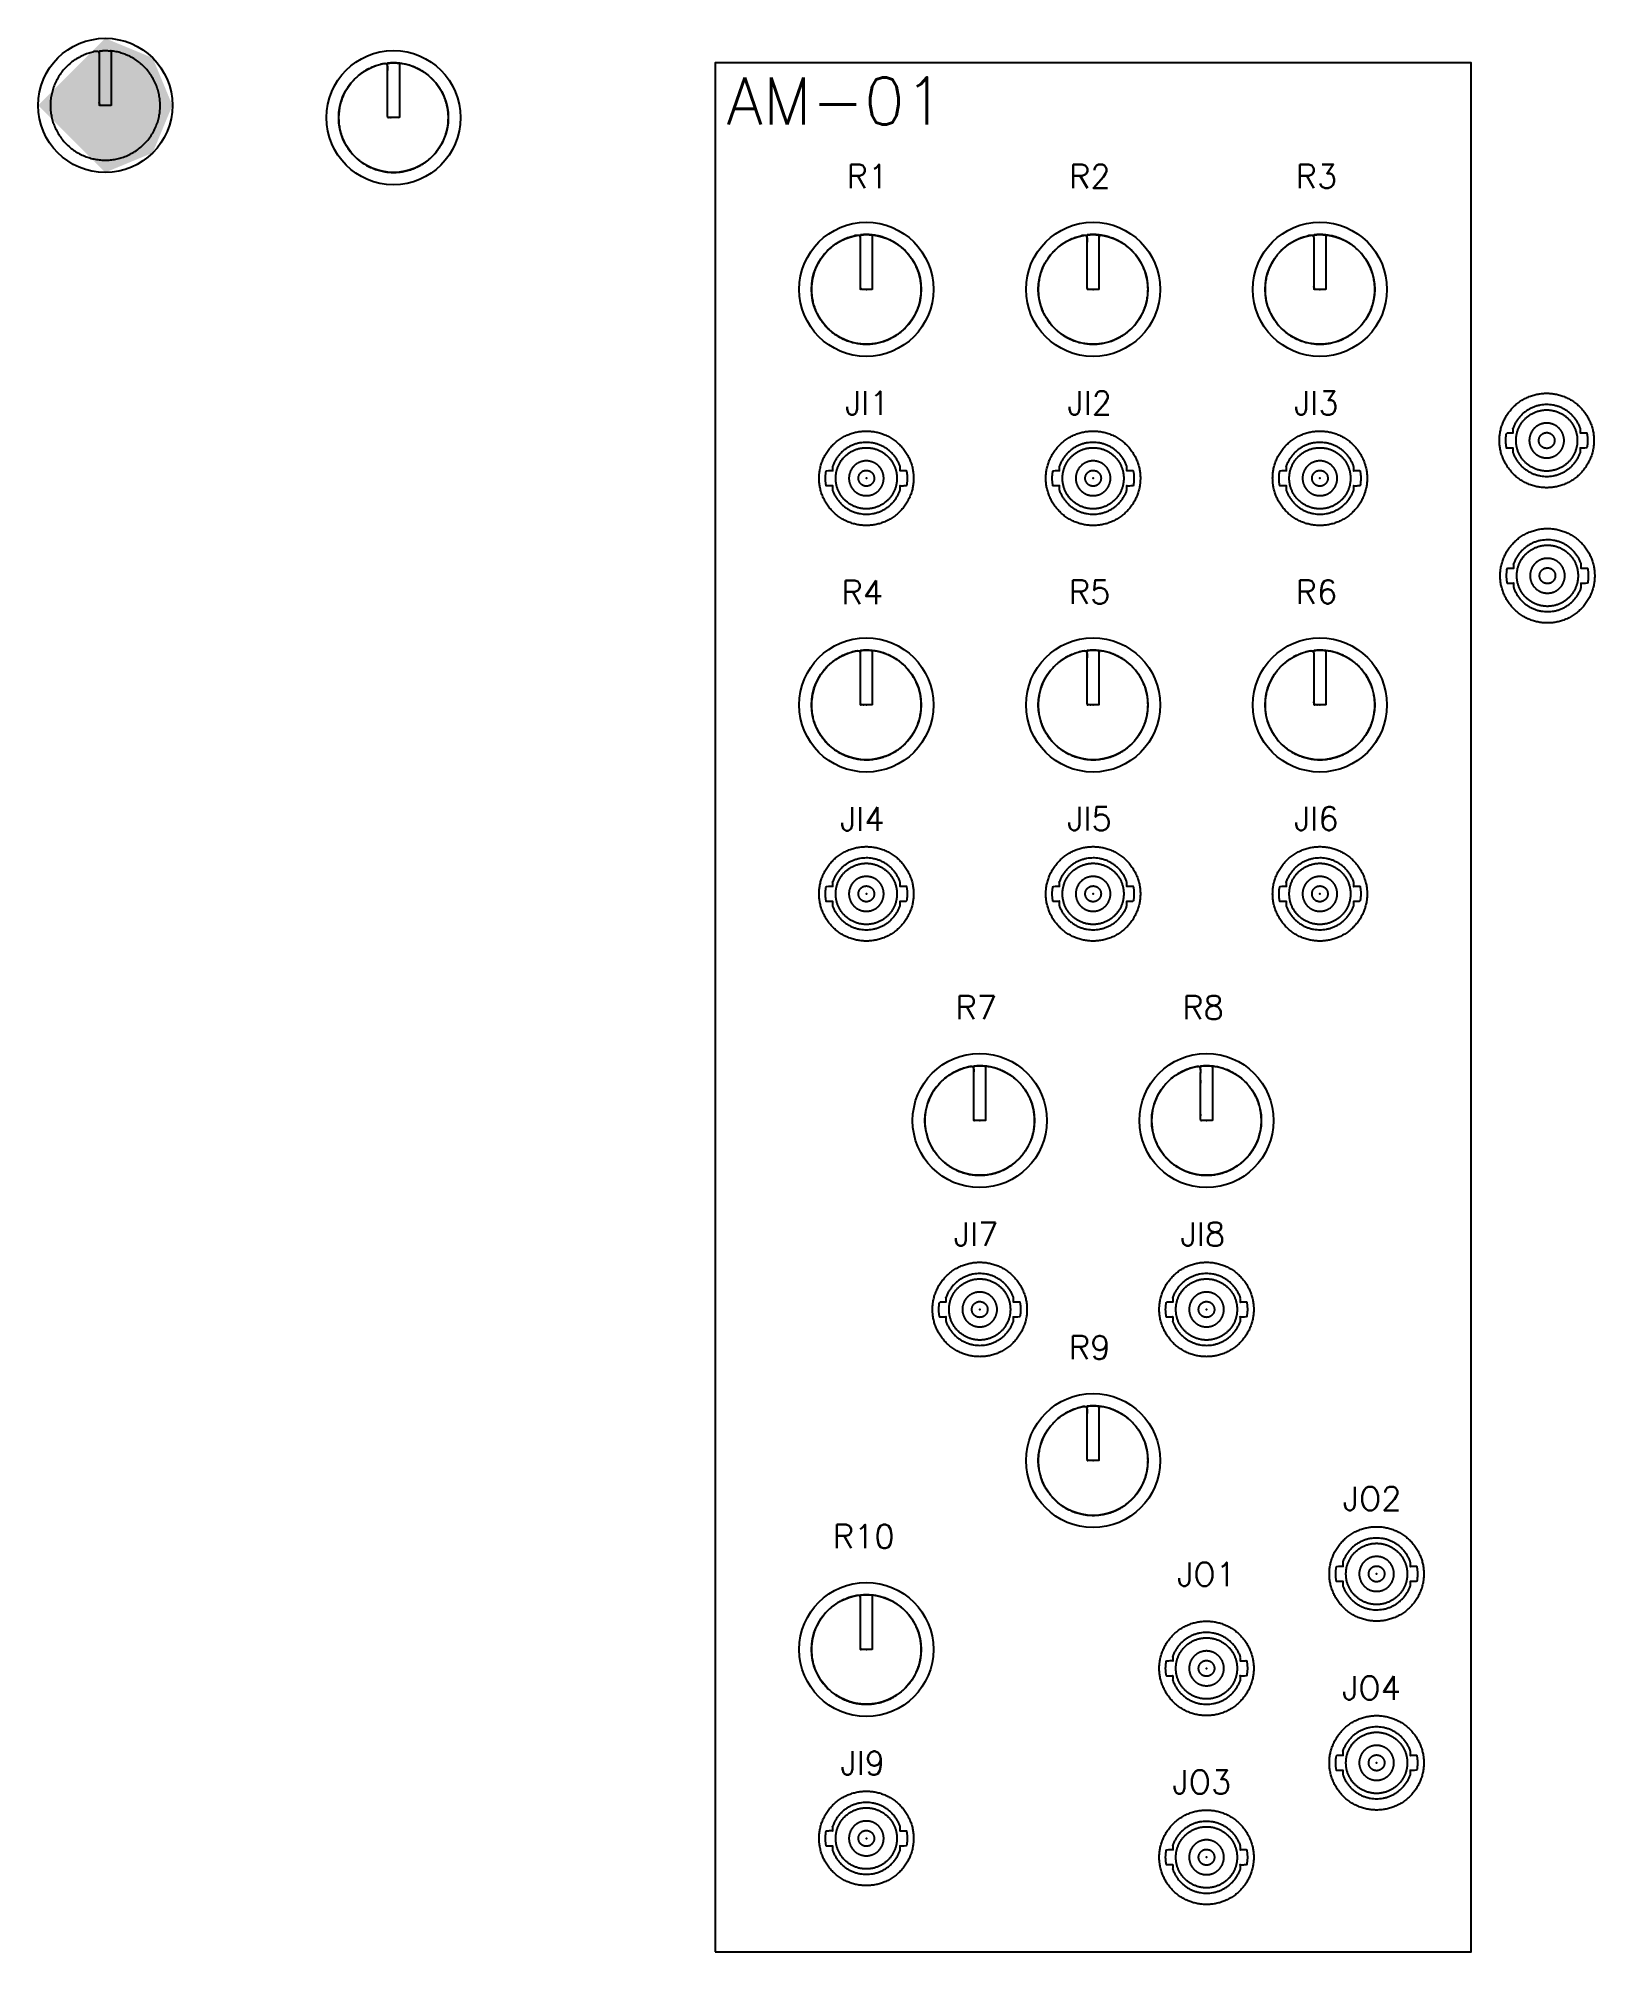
# Model space of a CAD drawing. Header units: inches. Extents: x -3.6 to 4.7, y 0 to 10.1.
import ezdxf

# ---------------------------------------------------------------- set-up
doc = ezdxf.new("R2010")
doc.units = ezdxf.units.IN
doc.header["$MEASUREMENT"] = 0
for name, color, linetype in [('BNC', 7, 'Continuous'), ('Box', 7, 'Continuous'), ('Knobs', 7, 'Continuous'), ('Labels', 7, 'Continuous'), ('Points', 7, 'Continuous'), ('Scratch', 7, 'Continuous')]:
    doc.layers.add(name, color=color, linetype=linetype)
doc.layers.get('Scratch').off()

# ---------------------------------------------------------------- blocks, each defined once
blk = doc.blocks.new('BNC JACK')
at = {"layer": 'Labels'}
for points, weights, knots in [([(0, -0.25), (0.25, -0.25), (0.25, 0), (0.25, 0.25), (0, 0.25), (-0.25, 0.25), (-0.25, 0), (-0.25, -0.25), (0, -0.25)], [1, 0.707106781187, 1, 0.707106781187, 1, 0.707106781187, 1, 0.707106781187, 1], [4.141593, 4.141593, 4.141593, 5.712389, 5.712389, 7.283185, 7.283185, 8.853982, 8.853982, 10.424778, 10.424778, 10.424778]), ([(0.179, -0.063), (0.134, -0.19), (0, -0.19), (-0.134, -0.19), (-0.179, -0.063), (-0.179, -0.051), (-0.179, -0.039), (-0.197, -0.039), (-0.214, -0.039), (-0.222, 0), (-0.214, 0.039), (-0.197, 0.039), (-0.179, 0.039), (-0.179, 0.051), (-0.179, 0.063), (-0.134, 0.19), (0, 0.19), (0.134, 0.19), (0.179, 0.063), (0.179, 0.051), (0.179, 0.039), (0.197, 0.039), (0.214, 0.039), (0.222, 0), (0.214, -0.039), (0.197, -0.039), (0.179, -0.039), (0.179, -0.051), (0.179, -0.063)], [0.98446300912, 0.810038366225, 1, 0.810038411515, 0.984462925948, 0.984462925948, 0.984462925948, 0.984462925948, 0.984462925948, 0.95076791828, 0.948589226163, 0.948589226163, 0.948589226163, 0.948589226163, 0.948589226163, 0.780520608556, 0.96356004987, 0.780520608556, 0.948589226163, 0.948589226163, 0.948589226163, 0.948589226163, 0.948589226163, 0.950767280535, 0.984461605252, 0.984461605252, 0.984461605252, 0.984461605252, 0.984461605252], [-4.369752, -4.369752, -4.369752, -3.141593, -3.141593, -1.913434, -1.913434, -1.298182, -1.298182, -1.262275, -1.262275, -0.900202, -0.900202, -0.864294, -0.864294, -0.249043, -0.249043, 0.979116, 0.979116, 2.207275, 2.207275, 2.822526, 2.822526, 2.858433, 2.858433, 3.220505, 3.220505, 3.256413, 3.256413, 3.871664, 3.871664, 3.871664]), ([(0.162, 0, 0.305), (0.162, 0.064, 0.305), (0.118, 0.111, 0.305), (0.07, 0.162, 0.305), (0, 0.162, 0.305), (-0.07, 0.162, 0.305), (-0.118, 0.111, 0.305), (-0.162, 0.064, 0.305), (-0.162, 0, 0.305), (-0.162, -0.064, 0.305), (-0.118, -0.111, 0.305), (-0.07, -0.162, 0.305), (0, -0.162, 0.305), (0.07, -0.162, 0.305), (0.118, -0.111, 0.305), (0.162, -0.064, 0.305), (0.162, 0, 0.305)], [0.988084686733, 0.924220629515, 1, 0.917754625684, 1, 0.917754625684, 1, 0.924220629515, 0.988084686733, 0.924220582963, 0.99999996918, 0.917754597399, 0.99999996918, 0.917754597399, 0.99999996918, 0.92422060103, 0.98808465628], [-3.140208, -3.140208, -3.140208, -2.387611, -2.387611, -1.570796, -1.570796, -0.753982, -0.753982, -0.001385, -0.001385, 0.751213, 0.751213, 1.568027, 1.568027, 2.384841, 2.384841, 3.137439, 3.137439, 3.137439]), ([(-0.092, 0, 0.305), (-0.092, 0.036, 0.305), (-0.067, 0.063, 0.305), (-0.04, 0.092, 0.305), (0, 0.092, 0.305), (0.04, 0.092, 0.305), (0.067, 0.063, 0.305), (0.092, 0.036, 0.305), (0.092, 0, 0.305), (0.092, -0.036, 0.305), (0.067, -0.063, 0.305), (0.04, -0.092, 0.305), (0, -0.092, 0.305), (-0.04, -0.092, 0.305), (-0.067, -0.063, 0.305), (-0.092, -0.036, 0.305), (-0.092, 0, 0.305)], [0.988084686733, 0.924220629515, 1, 0.917754625684, 1, 0.917754625684, 1, 0.924220611448, 0.988084717186, 0.924220657999, 1.00000003082, 0.917754653969, 1.00000003082, 0.917754653969, 1.00000003082, 0.924220657999, 0.988084717186], [-3.140208, -3.140208, -3.140208, -2.387611, -2.387611, -1.570796, -1.570796, -0.753982, -0.753982, -0.001385, -0.001385, 0.751213, 0.751213, 1.568027, 1.568027, 2.384841, 2.384841, 3.137439, 3.137439, 3.137439]), ([(0.029, -0.03, 0.305), (0.059, -0.001, 0.305), (0.03, 0.029, 0.305), (0.001, 0.059, 0.305), (-0.029, 0.03, 0.305), (-0.059, 0.001, 0.305), (-0.03, -0.029, 0.305), (-0.001, -0.059, 0.305), (0.029, -0.03, 0.305)], [1, 0.707106781187, 1, 0.707106781187, 1, 0.707106781187, 1, 0.707106781187, 1], [0, 0, 0, 0.065188, 0.065188, 0.1303761, 0.1303761, 0.1955641, 0.1955641, 0.2607522, 0.2607522, 0.2607522])]:
    blk.add_rational_spline(points, weights, degree=2, knots=knots, dxfattribs=at)
blk = doc.blocks.new('RB67-1-DC-SIL')
at = {"layer": 'Knobs'}
h = blk.add_hatch(color=7, dxfattribs=at)
h.paths.add_polyline_path([(0.355, 0), (0.251, -0.251), (0, -0.355), (-0.355, 0), (0, 0.355), (0.251, 0.251)], flags=0)
h.paths.add_polyline_path([(0.031, 0.288), (0.031, 0), (-0.031, 0), (-0.031, 0.288), (-0.29, -0.016), (0, -0.29), (0.29, -0.016)], flags=0)
for color, points in [(254, [(0.031, 0.288), (0.29, -0.016), (0, -0.29), (-0.29, -0.016), (-0.031, 0.288), (-0.031, 0), (0.031, 0)]), (7, [(0.031, 0), (0.031, 0.288), (-0.031, 0.288), (-0.031, 0)])]:
    blk.add_hatch(color=color, dxfattribs=at).paths.add_polyline_path(points, flags=0)
at = {"layer": 'Knobs', "color": 7}
blk.add_circle((0, 0), 0.355, dxfattribs=at)
at = {"layer": 'Knobs', "color": 254}
blk.add_rational_spline([(0.031, 0.288), (0.304, 0.259), (0.29, -0.016), (0.275, -0.29), (0, -0.29), (-0.275, -0.29), (-0.29, -0.016), (-0.304, 0.259), (-0.031, 0.288), (-0.031, 0.144), (-0.031, 0), (0, 0), (0.031, 0), (0.031, 0.144), (0.031, 0.288)], [1, 0.725933163475, 1, 0.725933163475, 1, 0.725933163475, 1, 0.725933163475, 1, 1, 1, 1, 1, 1, 1], degree=2, knots=[1.403489, 1.403489, 1.403489, 1.843364, 1.843364, 2.28324, 2.28324, 2.723115, 2.723115, 3.162991, 3.162991, 3.451302, 3.451302, 3.513802, 3.513802, 3.802113, 3.802113, 3.802113], dxfattribs=at)
at = {"layer": 'Knobs', "color": 7}
blk.add_rational_spline([(0.031, 0), (0.031, 0.144), (0.031, 0.288), (0, 0.292), (-0.031, 0.288), (-0.031, 0.144), (-0.031, 0), (0, 0), (0.031, 0)], [1, 1, 1, 0.994177086674, 1, 1, 1, 1, 1], degree=2, knots=[0.4134329, 0.4134329, 0.4134329, 0.7017443, 0.7017443, 0.7643659, 0.7643659, 1.0526773, 1.0526773, 1.1151773, 1.1151773, 1.1151773], dxfattribs=at)
blk = doc.blocks.new('RB67-1-299')
at = {"layer": 'Knobs', "color": 7}
blk.add_circle((0, 0), 0.355, dxfattribs=at)
at = {"layer": 'Knobs'}
blk.add_circle((0, 0), 0.29, dxfattribs=at)
at = {"layer": 'Knobs', "color": 7}
blk.add_arc((0, 0), 0.29, 83.8139, 96.1861, dxfattribs=at)
for points, weights, knots in [([(0.031, 0.288), (0.304, 0.259), (0.29, -0.016), (0.275, -0.29), (0, -0.29), (-0.275, -0.29), (-0.29, -0.016), (-0.304, 0.259), (-0.031, 0.288), (-0.031, 0.144), (-0.031, 0), (0, 0), (0.031, 0), (0.031, 0.144), (0.031, 0.288)], [1, 0.725933163475, 1, 0.725933163475, 1, 0.725933163475, 1, 0.725933163475, 1, 1, 1, 1, 1, 1, 1], [1.403489, 1.403489, 1.403489, 1.843364, 1.843364, 2.28324, 2.28324, 2.723115, 2.723115, 3.162991, 3.162991, 3.451302, 3.451302, 3.513802, 3.513802, 3.802113, 3.802113, 3.802113]), ([(0.031, 0), (0.031, 0.144), (0.031, 0.288), (0, 0.292), (-0.031, 0.288), (-0.031, 0.144), (-0.031, 0), (0, 0), (0.031, 0)], [1, 1, 1, 0.994177086674, 1, 1, 1, 1, 1], [0.4134329, 0.4134329, 0.4134329, 0.7017443, 0.7017443, 0.7643659, 0.7643659, 1.0526773, 1.0526773, 1.1151773, 1.1151773, 1.1151773])]:
    blk.add_rational_spline(points, weights, degree=2, knots=knots, dxfattribs=at)

msp = doc.modelspace()

# ---------------------------------------------------------------- linework, layer by layer
at = {"layer": 'Box'}
msp.add_lwpolyline([(0, 0), (4, 0), (4, 10), (0, 10)], close=True, dxfattribs=at)
at = {"layer": 'Points'}
for p in [(0.8, 8.8), (2, 8.8), (3.2, 8.8), (0.8, 7.8), (2, 7.8), (3.2, 7.8), (0.8, 6.6), (2, 6.6), (3.2, 6.6), (0.8, 5.6), (2, 5.6), (3.2, 5.6), (1.4, 4.4), (2.6, 4.4), (1.4, 3.4), (2.6, 3.4), (2, 2.6), (3.5, 2), (0.8, 1.6), (2.6, 1.5), (3.5, 1), (0.8, 0.6), (2.6, 0.5)]:
    msp.add_point(p, dxfattribs=at)

# ---------------------------------------------------------------- block references
at = {"layer": 'BNC'}
for p in [(0.8, 7.8), (2, 7.8), (3.2, 7.8), (0.8, 5.6), (2, 5.6), (3.2, 5.6), (1.4, 3.4), (2.6, 3.4), (3.5, 2), (2.6, 1.5, -0.046), (3.5, 1), (0.8, 0.6), (2.6, 0.5)]:
    msp.add_blockref('BNC JACK', p, dxfattribs=at)
at = {"layer": 'Knobs'}
for p in [(0.8, 8.8), (2, 8.8), (3.2, 8.8), (0.8, 6.6), (2, 6.6), (3.2, 6.6), (1.4, 4.4), (2.6, 4.4), (2, 2.6), (0.8, 1.6)]:
    msp.add_blockref('RB67-1-299', p, dxfattribs=at)
at = {"layer": 'Scratch'}
for name, p in [('RB67-1-DC-SIL', (-3.227, 9.774)), ('RB67-1-299', (-1.702, 9.709)), ('BNC JACK', (4.4, 8, 0.305)), ('BNC JACK', (4.404, 7.284, 0.046))]:
    msp.add_blockref(name, p, dxfattribs=at)

# ---------------------------------------------------------------- texts
at = {"layer": 'Labels', "attachment_point": 1, "line_spacing_factor": 0.963855}
for s, insert, char_height, width in [('\\fSimplex;AM-01', (0.06, 9.922), 0.25, 1.43976), ('\\fSimplex;R1', (0.696, 9.461), 0.125, 0.2869), ('\\fSimplex;R2', (1.873, 9.461), 0.125, 0.33434), ('\\fSimplex;R3', (3.072, 9.461), 0.125, 0.33584), ('\\fSimplex;JI1', (0.687, 8.261), 0.125, 0.30497), ('\\fSimplex;JI2', (1.864, 8.261), 0.125, 0.35241), ('\\fSimplex;JI3', (3.063, 8.261), 0.125, 0.35392), ('\\fSimplex;R4', (0.669, 7.259), 0.125, 0.34111), ('\\fSimplex;R5', (1.872, 7.261), 0.125, 0.33584), ('\\fSimplex;R6', (3.072, 7.261), 0.125, 0.33584), ('\\fSimplex;JI4', (0.661, 6.059), 0.125, 0.35843), ('\\fSimplex;JI5', (1.863, 6.061), 0.125, 0.35392), ('\\fSimplex;JI6', (3.063, 6.061), 0.125, 0.35392), ('\\fSimplex;R7', (1.272, 5.061), 0.125, 0.3366), ('\\fSimplex;R8', (2.472, 5.061), 0.125, 0.33584), ('\\fSimplex;JI7', (1.263, 3.861), 0.125, 0.35467), ('\\fSimplex;JI8', (2.463, 3.861), 0.125, 0.35392), ('\\fSimplex;R9', (1.872, 3.261), 0.125, 0.33584), ('\\fSimplex;JO2', (3.321, 2.461), 0.125, 0.43825), ('\\fSimplex;R10', (0.623, 2.261), 0.125, 0.43373), ('\\fSimplex;JO1', (2.445, 2.061), 0.125, 0.39081), ('\\fSimplex;JO4', (3.318, 1.459), 0.125, 0.44428), ('\\fSimplex;JI9', (0.663, 1.061), 0.125, 0.35392), ('\\fSimplex;JO3', (2.42, 0.961), 0.125, 0.43976)]:
    msp.add_mtext(s, dxfattribs=dict(at, insert=insert, char_height=char_height, width=width))

doc.saveas('drawing.dxf')
